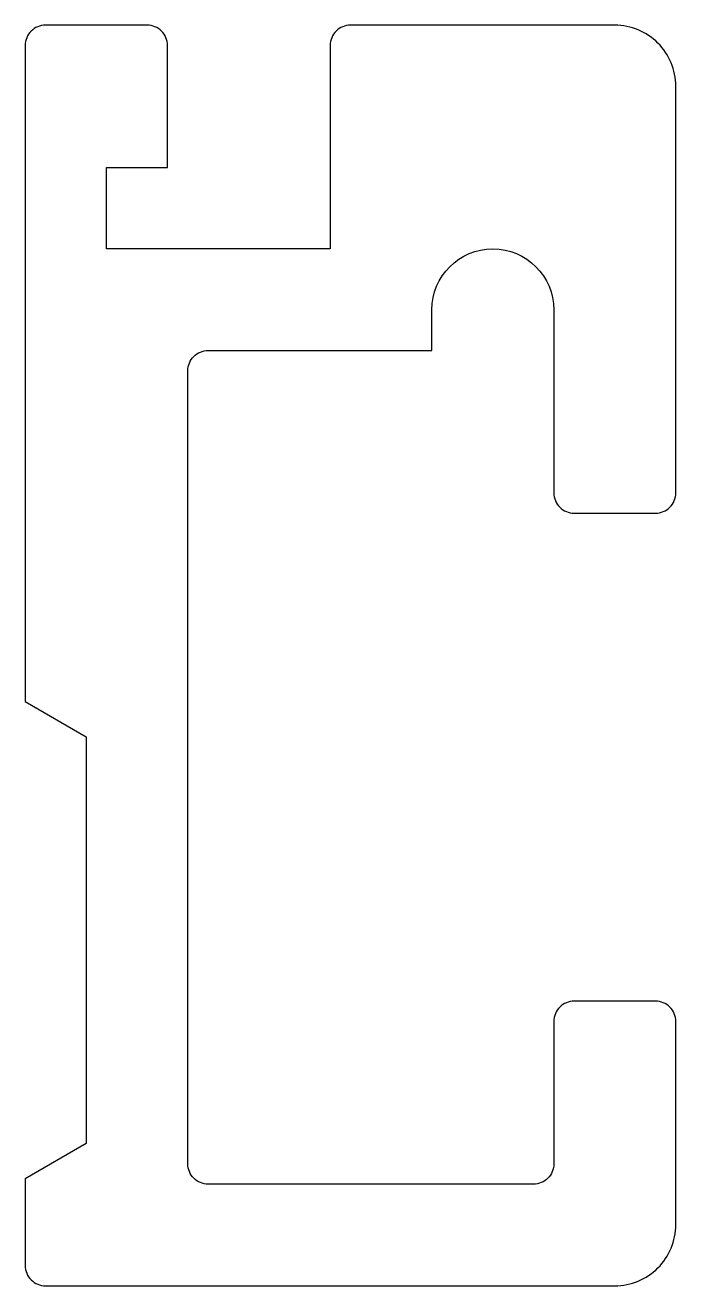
# Model space of a CAD drawing. Extents: x 57.5 to 73.5, y 252 to 283.
import ezdxf

# ---------------------------------------------------------------- set-up
doc = ezdxf.new("R2010")
doc.units = 0
doc.header["$LTSCALE"] = 15
doc.layers.get('0').update_dxf_attribs({"linetype": 'CONTINUOUS'})

msp = doc.modelspace()

# ---------------------------------------------------------------- linework, layer by layer
at = {"color": 0, "linetype": 'BYBLOCK'}
msp.add_lwpolyline([(70.507, 275.975), (70.507, 271.475, 0.414214), (71.007, 270.975), (73.007, 270.975, 0.414214), (73.507, 271.475), (73.507, 281.475, 0.414214), (72.007, 282.975), (65.507, 282.975, 0.414214), (65.007, 282.475), (65.007, 277.475), (59.507, 277.475), (59.507, 279.475), (61.007, 279.475), (61.007, 282.475, 0.414214), (60.507, 282.975), (58.007, 282.975, 0.414214), (57.507, 282.475), (57.507, 266.341), (59.007, 265.475), (59.007, 255.475), (57.507, 254.609), (57.507, 252.475, 0.414214), (58.007, 251.975), (72.007, 251.975, 0.414214), (73.507, 253.475), (73.507, 258.475, 0.414214), (73.007, 258.975), (71.007, 258.975, 0.414214), (70.507, 258.475), (70.507, 254.975, -0.414214), (70.007, 254.475), (62.007, 254.475, -0.414214), (61.507, 254.975), (61.507, 274.475, -0.414214), (62.007, 274.975), (67.507, 274.975), (67.507, 275.975, -1)], format="xyb", close=True, dxfattribs=at)

doc.saveas('drawing.dxf')
